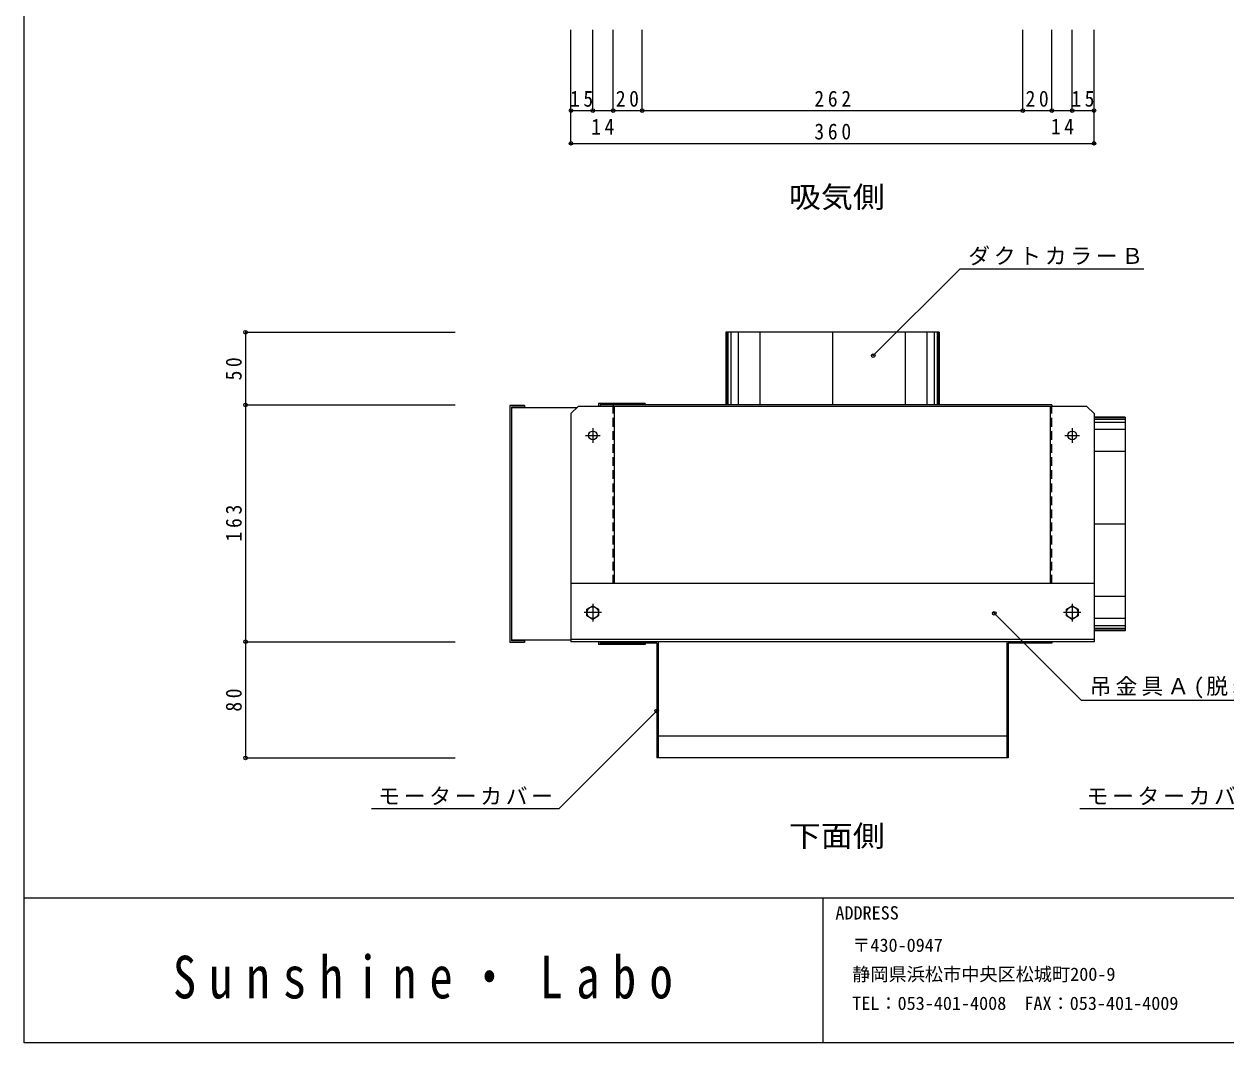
# Model space of a CAD drawing. Units: millimetres, scale not verified. Extents: x -1999 to 2121, y -738 to 667.
# Drawn here: x 101 to 928, y -738 to -37 of the extents above; entities that cross this region are included whole.
import ezdxf
from ezdxf.enums import TextEntityAlignment as Align

# ---------------------------------------------------------------- set-up
doc = ezdxf.new("R2010")
doc.units = ezdxf.units.MM
doc.header["$LTSCALE"] = 5
doc.header["$PDMODE"] = 32
doc.header["$PDSIZE"] = 2.5
doc.linetypes.add('CHAIN1', pattern=[8, 5, -1, 1, -1])
doc.linetypes.add('DASHED1', pattern=[1.8, 1.2, -0.6])
doc.layers.add('0-0', color=7, linetype='Continuous')
doc.layers.add('F-0', color=2, linetype='Continuous')
doc.styles.add('ＭＳ ゴシック', font='')
doc.styles.add('ＭＳ 明朝', font='')
doc.styles.get('ＭＳ ゴシック').set_extended_font_data('MS Gothic')
doc.styles.get('ＭＳ 明朝').set_extended_font_data('MS Mincho')

msp = doc.modelspace()

# ---------------------------------------------------------------- linework, layer by layer
at = {"layer": '0-0', "color": 4}
for p, q in [((476.94, -118.786), (476.94, -40.6)), ((476.94, -96.199), (476.94, -40.6)), ((491.94, -96.199), (491.94, -40.6)), ((505.94, -96.199), (505.94, -40.6)), ((525.94, -96.199), (525.94, -40.6)), ((787.94, -96.199), (787.94, -40.6)), ((807.94, -96.199), (807.94, -40.6)), ((821.94, -96.199), (821.94, -40.6)), ((836.94, -118.786), (836.94, -40.6)), ((836.94, -96.199), (836.94, -40.6)), ((476.94, -96.199), (491.94, -96.199)), ((491.94, -96.199), (505.94, -96.199)), ((505.94, -96.199), (525.94, -96.199)), ((525.94, -96.199), (787.94, -96.199)), ((787.94, -96.199), (807.94, -96.199)), ((807.94, -96.199), (821.94, -96.199)), ((821.94, -96.199), (836.94, -96.199)), ((476.94, -118.786), (836.94, -118.786)), ((684.942, -264.932), (744.765, -205.108)), ((744.765, -205.108), (871.19, -205.108)), ((252.957, -248.848), (252.957, -298.848)), ((252.957, -248.848), (397.203, -248.848)), ((252.957, -298.848), (397.203, -298.848)), ((252.957, -298.848), (252.957, -461.848)), ((252.957, -298.848), (397.203, -298.848)), ((768.214, -442.304), (828.037, -502.127)), ((252.957, -461.848), (397.203, -461.848)), ((252.957, -461.848), (252.957, -541.848)), ((828.037, -502.127), (973.657, -502.127)), ((535.94, -509.561), (468.76, -576.741)), ((252.957, -541.848), (397.203, -541.848)), ((339.67, -576.741), (468.76, -576.741)), ((827.126, -576.741), (956.183, -576.741))]:
    msp.add_line(p, q, dxfattribs=at)
at = {"layer": '0-0'}
for p, q in [((583.64, -248.848), (583.64, -298.848)), ((583.94, -248.848), (583.94, -298.848)), ((584.94, -248.848), (584.94, -298.848)), ((586.94, -248.848), (586.94, -298.848)), ((591.94, -248.848), (591.94, -298.848)), ((606.94, -248.848), (606.94, -298.848)), ((656.94, -248.848), (656.94, -298.848)), ((656.94, -248.848), (656.94, -298.848)), ((706.94, -248.848), (706.94, -298.848)), ((721.94, -248.848), (721.94, -298.848)), ((726.94, -248.848), (726.94, -298.848)), ((728.94, -248.848), (728.94, -298.848)), ((729.94, -248.848), (729.94, -298.848)), ((730.24, -248.848), (730.24, -298.848)), ((730.44, -248.848), (730.44, -298.848)), ((435.94, -300.348), (435.94, -461.348)), ((444.94, -300.348), (435.94, -300.348)), ((480.94, -300.848), (435.94, -300.848)), ((444.94, -299.348), (444.94, -300.348)), ((481.94, -299.848), (476.94, -304.848)), ((476.94, -304.848), (476.94, -461.848)), ((831.94, -299.848), (481.94, -299.848)), ((527.94, -297.848), (495.94, -297.848)), ((495.94, -297.848), (495.94, -299.848)), ((807.94, -298.848), (496.94, -298.848)), ((496.94, -298.848), (496.94, -299.848)), ((505.94, -298.848), (505.94, -299.848)), ((506.94, -421.848), (506.94, -299.848)), ((527.94, -297.848), (527.94, -298.848)), ((806.94, -421.848), (806.94, -299.848)), ((807.94, -298.848), (807.94, -299.848)), ((831.94, -299.848), (836.94, -304.848)), ((836.94, -304.848), (836.94, -461.848)), ((858.44, -307.348), (836.94, -307.348)), ((858.44, -307.548), (836.94, -307.548)), ((858.44, -307.848), (836.94, -307.848)), ((858.44, -308.848), (836.94, -308.848)), ((858.44, -310.848), (836.94, -310.848)), ((858.44, -307.348), (858.44, -454.348)), ((858.44, -315.848), (836.94, -315.848)), ((858.44, -330.848), (836.94, -330.848)), ((858.44, -380.848), (836.94, -380.848)), ((836.94, -421.848), (476.94, -421.848)), ((487.94, -439.538), (491.94, -437.229)), ((491.94, -437.229), (495.94, -439.538)), ((817.94, -439.538), (821.94, -437.229)), ((821.94, -437.229), (825.94, -439.538)), ((858.44, -430.848), (836.94, -430.848)), ((495.94, -444.157), (491.94, -446.467)), ((495.94, -439.538), (495.94, -444.157)), ((825.94, -444.157), (821.94, -446.467)), ((825.94, -439.538), (825.94, -444.157)), ((858.44, -445.848), (836.94, -445.848)), ((858.44, -450.848), (836.94, -450.848)), ((858.44, -452.848), (836.94, -452.848)), ((858.44, -453.848), (836.94, -453.848)), ((858.44, -454.148), (836.94, -454.148)), ((858.44, -454.348), (836.94, -454.348)), ((444.94, -462.348), (434.94, -462.348)), ((476.94, -460.848), (435.94, -460.848)), ((444.94, -461.348), (435.94, -461.348)), ((444.94, -461.348), (444.94, -462.348)), ((836.94, -460.248), (476.94, -460.248)), ((476.94, -460.583), (476.94, -461.848)), ((831.94, -461.848), (476.94, -461.848)), ((836.94, -461.848), (481.94, -461.848)), ((495.94, -461.848), (495.94, -463.848)), ((496.94, -461.848), (496.94, -462.848)), ((535.94, -462.848), (496.94, -462.848)), ((505.94, -461.848), (505.94, -462.848)), ((535.94, -462.848), (535.94, -541.848)), ((536.94, -461.848), (536.94, -541.848)), ((776.94, -461.848), (776.94, -541.848)), ((807.94, -461.848), (807.94, -462.848)), ((776.94, -526.848), (536.94, -526.848)), ((777.94, -541.848), (535.94, -541.848))]:
    msp.add_line(p, q, dxfattribs=at)
at = {"layer": '0-0', "linetype": 'DASHED1'}
for p, q in [((505.94, -421.848), (505.94, -299.848)), ((807.94, -421.848), (807.94, -299.848))]:
    msp.add_line(p, q, dxfattribs=at)
at = {"layer": '0-0', "color": 4, "linetype": 'CHAIN1'}
for p, q in [((486.94, -319.848), (496.94, -319.848)), ((491.94, -314.848), (491.94, -324.848)), ((816.94, -319.848), (826.94, -319.848)), ((821.94, -314.848), (821.94, -324.848)), ((491.94, -435.848), (491.94, -447.848)), ((821.94, -435.848), (821.94, -447.848)), ((497.94, -441.848), (485.94, -441.848)), ((827.94, -441.848), (815.94, -441.848))]:
    msp.add_line(p, q, dxfattribs=at)
at = {"layer": '0-0'}
for points in [[(730.44, -248.848), (583.44, -248.848), (583.44, -298.848)], [(444.94, -299.348), (434.94, -299.348), (434.94, -462.348)], [(491.94, -446.467), (487.94, -444.157), (487.94, -439.538)], [(821.94, -446.467), (817.94, -444.157), (817.94, -439.538)], [(527.94, -462.848), (527.94, -463.848), (495.94, -463.848)], [(807.94, -462.848), (777.94, -462.848), (777.94, -541.848)]]:
    msp.add_lwpolyline(points, dxfattribs=at)
for centre, radius in [((491.94, -319.848), 3), ((821.94, -319.848), 3), ((491.94, -441.848), 4), ((821.94, -441.848), 4)]:
    msp.add_circle(centre, radius, dxfattribs=at)
at = {"layer": '0-0', "color": 5}
for p in [(476.94, -96.199), (491.94, -96.199), (505.94, -96.199), (525.94, -96.199), (787.94, -96.199), (807.94, -96.199), (821.94, -96.199), (836.94, -96.199), (476.94, -118.786), (836.94, -118.786), (252.957, -248.848), (684.942, -264.932), (252.957, -298.848), (768.214, -442.304), (252.957, -461.848), (535.94, -509.561), (252.957, -541.848)]:
    msp.add_point(p, dxfattribs=at)
at = {"layer": 'F-0', "color": 5}
for p, q in [((100.519, -638.089), (2120.519, -638.089)), ((2120.519, -738.089), (100.519, -738.089))]:
    msp.add_line(p, q, dxfattribs=at)
at = {"layer": 'F-0'}
msp.add_line((650.519, -738.089), (650.519, -638.089), dxfattribs=at)
at = {"layer": 'F-0', "color": 5}
msp.add_lwpolyline([(100.519, -738.089), (100.519, 666.911), (2120.519, 666.911)], dxfattribs=at)

# ---------------------------------------------------------------- texts
at = {"layer": '0-0', "style": 'ＭＳ ゴシック', "width": 1.1}
for s, p in [('吸気側', (626.919, -167.461)), ('下面側', (626.919, -607.278))]:
    msp.add_text(s, height=14.66, dxfattribs=at).set_placement(p, align=Align.BOTTOM_LEFT)
at = {"layer": '0-0', "char_height": 11, "attachment_point": 7, "style": 'ＭＳ ゴシック'}
for s, insert in [('\\T1.36;\\W0.9;20', (507.815, -93.699)), ('\\T1.38;\\W0.9;262', (644.44, -93.699)), ('\\T1.36;\\W0.9;20', (789.815, -93.699)), ('\\T1.36;\\W0.9;15', (476.315, -93.699)), ('\\T1.36;\\W0.9;15', (821.315, -93.699)), ('\\T1.36;\\W0.9;14', (490.874, -112.816)), ('\\T1.38;\\W0.9;360', (644.44, -116.286)), ('\\T1.36;\\W0.9;14', (807.268, -112.686)), ('\\T1.17;ダクトカラーＢ', (750.358, -202.816)), ('\\T1.19;吊金具Ａ(脱着式)', (833.887, -500.909)), ('\\T1.17;モーターカバー', (344.268, -574.354)), ('\\T1.17;モーターカバー', (831.723, -574.354))]:
    msp.add_mtext(s, dxfattribs=dict(at, insert=insert))
at = {"layer": '0-0', "char_height": 11, "attachment_point": 7, "rotation": 90, "style": 'ＭＳ ゴシック'}
for s, insert in [('\\T1.36;\\W0.9;50', (250.457, -281.973)), ('\\T1.38;\\W0.9;163', (250.457, -392.848)), ('\\T1.36;\\W0.9;80', (250.457, -509.973))]:
    msp.add_mtext(s, dxfattribs=dict(at, insert=insert))
at = {"layer": 'F-0', "color": 4, "style": 'ＭＳ ゴシック'}
for s, p in [('ADDRESS', (658.907, -655.846)), ('〒430-0947', (670.519, -678.089)), ('静岡県浜松市中央区松城町200-9', (670.519, -698.089)), ('TEL：053-401-4008  FAX：053-401-4009', (670.519, -718.089))]:
    msp.add_text(s, height=9.164, dxfattribs=at).set_placement(p, align=Align.BOTTOM_LEFT)
at = {"layer": 'F-0', "insert": (203.034, -707.929), "char_height": 29.33, "attachment_point": 7, "style": 'ＭＳ 明朝'}
msp.add_mtext('\\T1.58;\\W0.8;Sunshine・Labo', dxfattribs=at)

doc.saveas('drawing.dxf')
